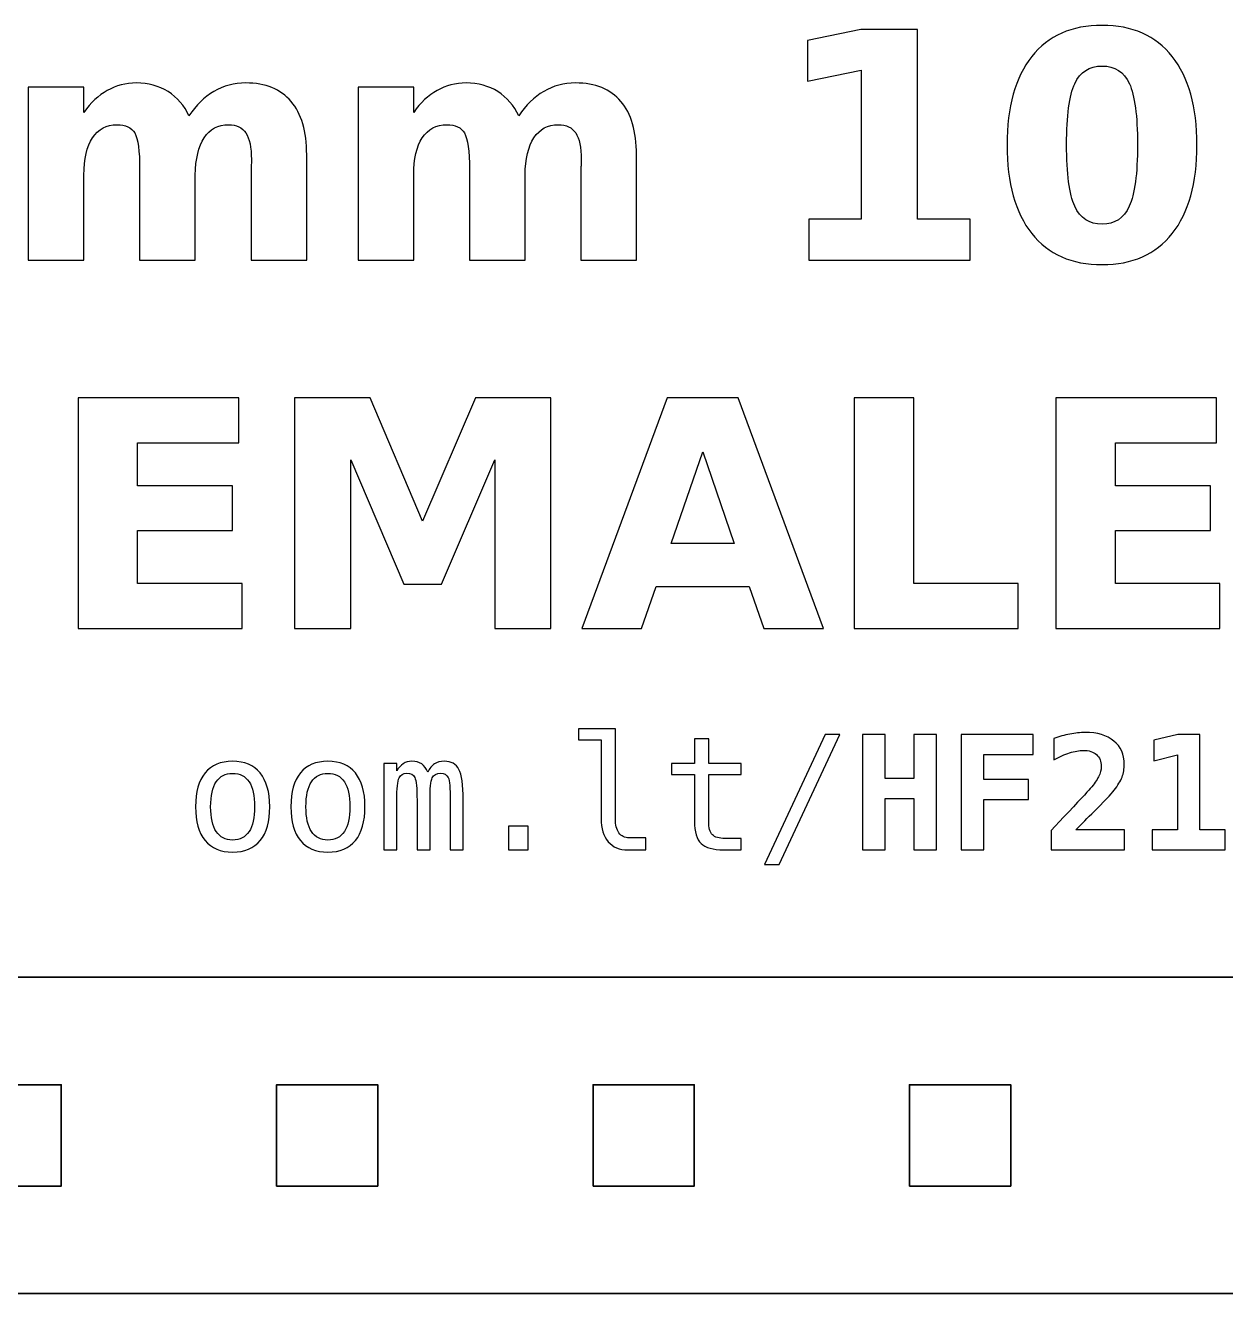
# Model space of a CAD drawing. Header units: centimetres. Extents: x -11.74 to -9.24, y -14.95 to -14.15.
# Drawn here: x -10.991 to -10.232, y -14.95 to -14.148 of the extents above; entities that cross this region are included whole.
import ezdxf

# ---------------------------------------------------------------- set-up
doc = ezdxf.new("R2010")
doc.units = ezdxf.units.CM
doc.header["$MEASUREMENT"] = 0
doc.layers.add('Layer 1', color=7, linetype='Continuous')

msp = doc.modelspace()

# ---------------------------------------------------------------- linework, layer by layer
at = {"layer": 'Layer 1', "color": 7, "lineweight": 35}
for points in [[(-11.032, -14.88197), (-10.968, -14.88197), (-10.968, -14.81797), (-11.032, -14.81797), (-11.032, -14.88197)], [(-10.832, -14.88197), (-10.768, -14.88197), (-10.768, -14.81797), (-10.832, -14.81797), (-10.832, -14.88197)], [(-10.632, -14.88197), (-10.568, -14.88197), (-10.568, -14.81797), (-10.632, -14.81797), (-10.632, -14.88197)], [(-10.432, -14.88197), (-10.368, -14.88197), (-10.368, -14.81797), (-10.432, -14.81797), (-10.432, -14.88197)]]:
    msp.add_lwpolyline(points, close=True, dxfattribs=at)
at = {"layer": 'Layer 1', "color": 250}
for points, knots in [([(-10.49564, -14.27071), (-10.49564, -14.27071), (-10.46244, -14.27071), (-10.46244, -14.27071), (-10.46244, -14.27071), (-10.46244, -14.27071), (-10.46244, -14.17648), (-10.46244, -14.17648), (-10.46244, -14.17648), (-10.46244, -14.17648), (-10.4965, -14.18351), (-10.4965, -14.18351), (-10.4965, -14.18351), (-10.4965, -14.18351), (-10.4965, -14.15791), (-10.4965, -14.15791), (-10.4965, -14.15791), (-10.4965, -14.15791), (-10.46264, -14.15088), (-10.46264, -14.15088), (-10.46264, -14.15088), (-10.46264, -14.15088), (-10.4269, -14.15088), (-10.4269, -14.15088), (-10.4269, -14.15088), (-10.4269, -14.15088), (-10.4269, -14.27071), (-10.4269, -14.27071), (-10.4269, -14.27071), (-10.4269, -14.27071), (-10.3937, -14.27071), (-10.3937, -14.27071), (-10.3937, -14.27071), (-10.3937, -14.27071), (-10.3937, -14.29668), (-10.3937, -14.29668), (-10.3937, -14.29668), (-10.3937, -14.29668), (-10.49564, -14.29668), (-10.49564, -14.29668), (-10.49564, -14.29668), (-10.49564, -14.29668), (-10.49564, -14.27071), (-10.49564, -14.27071)], [0, 0, 0, 0, 0.090909, 0.090909, 0.090909, 0.090909, 0.181818, 0.181818, 0.181818, 0.181818, 0.272727, 0.272727, 0.272727, 0.272727, 0.363636, 0.363636, 0.363636, 0.363636, 0.454545, 0.454545, 0.454545, 0.454545, 0.545455, 0.545455, 0.545455, 0.545455, 0.636364, 0.636364, 0.636364, 0.636364, 0.727273, 0.727273, 0.727273, 0.727273, 0.818182, 0.818182, 0.818182, 0.818182, 0.909091, 0.909091, 0.909091, 0.909091, 1, 1, 1, 1]), ([(-10.2503, -14.22391), (-10.2503, -14.24808), (-10.2555, -14.26671), (-10.26593, -14.27985), (-10.26593, -14.27985), (-10.27633, -14.29295), (-10.29113, -14.29951), (-10.31027, -14.29951), (-10.31027, -14.29951), (-10.32947, -14.29951), (-10.3443, -14.29295), (-10.3547, -14.27985), (-10.3547, -14.27985), (-10.36513, -14.26671), (-10.37033, -14.24808), (-10.37033, -14.22391), (-10.37033, -14.22391), (-10.37033, -14.19971), (-10.36513, -14.18105), (-10.3547, -14.16791), (-10.3547, -14.16791), (-10.3443, -14.15481), (-10.32947, -14.14825), (-10.31027, -14.14825), (-10.31027, -14.14825), (-10.29113, -14.14825), (-10.27633, -14.15481), (-10.26593, -14.16791), (-10.26593, -14.16791), (-10.2555, -14.18105), (-10.2503, -14.19971), (-10.2503, -14.22391)], [0, 0, 0, 0, 0.125, 0.125, 0.125, 0.125, 0.25, 0.25, 0.25, 0.25, 0.375, 0.375, 0.375, 0.375, 0.5, 0.5, 0.5, 0.5, 0.625, 0.625, 0.625, 0.625, 0.75, 0.75, 0.75, 0.75, 0.875, 0.875, 0.875, 0.875, 1, 1, 1, 1]), ([(-10.2879, -14.22365), (-10.2879, -14.20541), (-10.2896, -14.19258), (-10.29303, -14.18511), (-10.29303, -14.18511), (-10.29643, -14.17768), (-10.3022, -14.17395), (-10.31027, -14.17395), (-10.31027, -14.17395), (-10.31833, -14.17395), (-10.3241, -14.17768), (-10.32757, -14.18511), (-10.32757, -14.18511), (-10.331, -14.19258), (-10.33273, -14.20541), (-10.33273, -14.22365), (-10.33273, -14.22365), (-10.33273, -14.24205), (-10.331, -14.25505), (-10.32757, -14.26258), (-10.32757, -14.26258), (-10.3241, -14.27015), (-10.31833, -14.27391), (-10.31027, -14.27391), (-10.31027, -14.27391), (-10.30227, -14.27391), (-10.29653, -14.27015), (-10.29307, -14.26258), (-10.29307, -14.26258), (-10.28963, -14.25505), (-10.2879, -14.24205), (-10.2879, -14.22365)], [0, 0, 0, 0, 0.125, 0.125, 0.125, 0.125, 0.25, 0.25, 0.25, 0.25, 0.375, 0.375, 0.375, 0.375, 0.5, 0.5, 0.5, 0.5, 0.625, 0.625, 0.625, 0.625, 0.75, 0.75, 0.75, 0.75, 0.875, 0.875, 0.875, 0.875, 1, 1, 1, 1]), ([(-10.88733, -14.20548), (-10.8829, -14.19871), (-10.87767, -14.19355), (-10.87157, -14.19001), (-10.87157, -14.19001), (-10.86547, -14.18645), (-10.8588, -14.18468), (-10.8515, -14.18468), (-10.8515, -14.18468), (-10.83893, -14.18468), (-10.82937, -14.18855), (-10.8228, -14.19631), (-10.8228, -14.19631), (-10.81623, -14.20405), (-10.81293, -14.21531), (-10.81293, -14.23008), (-10.81293, -14.23008), (-10.81293, -14.23008), (-10.81293, -14.29668), (-10.81293, -14.29668), (-10.81293, -14.29668), (-10.81293, -14.29668), (-10.8481, -14.29668), (-10.8481, -14.29668), (-10.8481, -14.29668), (-10.8481, -14.29668), (-10.8481, -14.23965), (-10.8481, -14.23965), (-10.8481, -14.23965), (-10.84803, -14.23881), (-10.848, -14.23795), (-10.84797, -14.23701), (-10.84797, -14.23701), (-10.84793, -14.23611), (-10.8479, -14.23481), (-10.8479, -14.23311), (-10.8479, -14.23311), (-10.8479, -14.22538), (-10.84903, -14.21975), (-10.85133, -14.21628), (-10.85133, -14.21628), (-10.8536, -14.21278), (-10.85727, -14.21105), (-10.86233, -14.21105), (-10.86233, -14.21105), (-10.869, -14.21105), (-10.8741, -14.21378), (-10.87773, -14.21925), (-10.87773, -14.21925), (-10.88133, -14.22471), (-10.8832, -14.23261), (-10.88333, -14.24298), (-10.88333, -14.24298), (-10.88333, -14.24298), (-10.88333, -14.29668), (-10.88333, -14.29668), (-10.88333, -14.29668), (-10.88333, -14.29668), (-10.9185, -14.29668), (-10.9185, -14.29668), (-10.9185, -14.29668), (-10.9185, -14.29668), (-10.9185, -14.23965), (-10.9185, -14.23965), (-10.9185, -14.23965), (-10.9185, -14.22755), (-10.91953, -14.21975), (-10.92163, -14.21628), (-10.92163, -14.21628), (-10.9237, -14.21278), (-10.9274, -14.21105), (-10.93273, -14.21105), (-10.93273, -14.21105), (-10.93947, -14.21105), (-10.94463, -14.21381), (-10.94827, -14.21931), (-10.94827, -14.21931), (-10.9519, -14.22481), (-10.95373, -14.23265), (-10.95373, -14.24288), (-10.95373, -14.24288), (-10.95373, -14.24288), (-10.95373, -14.29668), (-10.95373, -14.29668), (-10.95373, -14.29668), (-10.95373, -14.29668), (-10.9889, -14.29668), (-10.9889, -14.29668), (-10.9889, -14.29668), (-10.9889, -14.29668), (-10.9889, -14.18731), (-10.9889, -14.18731), (-10.9889, -14.18731), (-10.9889, -14.18731), (-10.95373, -14.18731), (-10.95373, -14.18731), (-10.95373, -14.18731), (-10.95373, -14.18731), (-10.95373, -14.20335), (-10.95373, -14.20335), (-10.95373, -14.20335), (-10.94943, -14.19715), (-10.9445, -14.19251), (-10.93893, -14.18938), (-10.93893, -14.18938), (-10.93337, -14.18625), (-10.92723, -14.18468), (-10.92053, -14.18468), (-10.92053, -14.18468), (-10.913, -14.18468), (-10.9063, -14.18651), (-10.90053, -14.19015), (-10.90053, -14.19015), (-10.89473, -14.19381), (-10.89033, -14.19891), (-10.88733, -14.20548)], [0, 0, 0, 0, 0.034483, 0.034483, 0.034483, 0.034483, 0.068966, 0.068966, 0.068966, 0.068966, 0.103448, 0.103448, 0.103448, 0.103448, 0.137931, 0.137931, 0.137931, 0.137931, 0.172414, 0.172414, 0.172414, 0.172414, 0.206897, 0.206897, 0.206897, 0.206897, 0.241379, 0.241379, 0.241379, 0.241379, 0.275862, 0.275862, 0.275862, 0.275862, 0.310345, 0.310345, 0.310345, 0.310345, 0.344828, 0.344828, 0.344828, 0.344828, 0.37931, 0.37931, 0.37931, 0.37931, 0.413793, 0.413793, 0.413793, 0.413793, 0.448276, 0.448276, 0.448276, 0.448276, 0.482759, 0.482759, 0.482759, 0.482759, 0.517241, 0.517241, 0.517241, 0.517241, 0.551724, 0.551724, 0.551724, 0.551724, 0.586207, 0.586207, 0.586207, 0.586207, 0.62069, 0.62069, 0.62069, 0.62069, 0.655172, 0.655172, 0.655172, 0.655172, 0.689655, 0.689655, 0.689655, 0.689655, 0.724138, 0.724138, 0.724138, 0.724138, 0.758621, 0.758621, 0.758621, 0.758621, 0.793103, 0.793103, 0.793103, 0.793103, 0.827586, 0.827586, 0.827586, 0.827586, 0.862069, 0.862069, 0.862069, 0.862069, 0.896552, 0.896552, 0.896552, 0.896552, 0.931034, 0.931034, 0.931034, 0.931034, 0.965517, 0.965517, 0.965517, 0.965517, 1, 1, 1, 1]), ([(-10.67893, -14.20548), (-10.6745, -14.19871), (-10.66927, -14.19355), (-10.66317, -14.19001), (-10.66317, -14.19001), (-10.65707, -14.18645), (-10.6504, -14.18468), (-10.6431, -14.18468), (-10.6431, -14.18468), (-10.63053, -14.18468), (-10.62097, -14.18855), (-10.6144, -14.19631), (-10.6144, -14.19631), (-10.60783, -14.20405), (-10.60453, -14.21531), (-10.60453, -14.23008), (-10.60453, -14.23008), (-10.60453, -14.23008), (-10.60453, -14.29668), (-10.60453, -14.29668), (-10.60453, -14.29668), (-10.60453, -14.29668), (-10.6397, -14.29668), (-10.6397, -14.29668), (-10.6397, -14.29668), (-10.6397, -14.29668), (-10.6397, -14.23965), (-10.6397, -14.23965), (-10.6397, -14.23965), (-10.63963, -14.23881), (-10.6396, -14.23795), (-10.63957, -14.23701), (-10.63957, -14.23701), (-10.63953, -14.23611), (-10.6395, -14.23481), (-10.6395, -14.23311), (-10.6395, -14.23311), (-10.6395, -14.22538), (-10.64063, -14.21975), (-10.64293, -14.21628), (-10.64293, -14.21628), (-10.6452, -14.21278), (-10.64887, -14.21105), (-10.65393, -14.21105), (-10.65393, -14.21105), (-10.6606, -14.21105), (-10.6657, -14.21378), (-10.66933, -14.21925), (-10.66933, -14.21925), (-10.67293, -14.22471), (-10.6748, -14.23261), (-10.67493, -14.24298), (-10.67493, -14.24298), (-10.67493, -14.24298), (-10.67493, -14.29668), (-10.67493, -14.29668), (-10.67493, -14.29668), (-10.67493, -14.29668), (-10.7101, -14.29668), (-10.7101, -14.29668), (-10.7101, -14.29668), (-10.7101, -14.29668), (-10.7101, -14.23965), (-10.7101, -14.23965), (-10.7101, -14.23965), (-10.7101, -14.22755), (-10.71113, -14.21975), (-10.71323, -14.21628), (-10.71323, -14.21628), (-10.7153, -14.21278), (-10.719, -14.21105), (-10.72433, -14.21105), (-10.72433, -14.21105), (-10.73107, -14.21105), (-10.73623, -14.21381), (-10.73987, -14.21931), (-10.73987, -14.21931), (-10.7435, -14.22481), (-10.74533, -14.23265), (-10.74533, -14.24288), (-10.74533, -14.24288), (-10.74533, -14.24288), (-10.74533, -14.29668), (-10.74533, -14.29668), (-10.74533, -14.29668), (-10.74533, -14.29668), (-10.7805, -14.29668), (-10.7805, -14.29668), (-10.7805, -14.29668), (-10.7805, -14.29668), (-10.7805, -14.18731), (-10.7805, -14.18731), (-10.7805, -14.18731), (-10.7805, -14.18731), (-10.74533, -14.18731), (-10.74533, -14.18731), (-10.74533, -14.18731), (-10.74533, -14.18731), (-10.74533, -14.20335), (-10.74533, -14.20335), (-10.74533, -14.20335), (-10.74103, -14.19715), (-10.7361, -14.19251), (-10.73053, -14.18938), (-10.73053, -14.18938), (-10.72497, -14.18625), (-10.71883, -14.18468), (-10.71213, -14.18468), (-10.71213, -14.18468), (-10.7046, -14.18468), (-10.6979, -14.18651), (-10.69213, -14.19015), (-10.69213, -14.19015), (-10.68633, -14.19381), (-10.68193, -14.19891), (-10.67893, -14.20548)], [0, 0, 0, 0, 0.034483, 0.034483, 0.034483, 0.034483, 0.068966, 0.068966, 0.068966, 0.068966, 0.103448, 0.103448, 0.103448, 0.103448, 0.137931, 0.137931, 0.137931, 0.137931, 0.172414, 0.172414, 0.172414, 0.172414, 0.206897, 0.206897, 0.206897, 0.206897, 0.241379, 0.241379, 0.241379, 0.241379, 0.275862, 0.275862, 0.275862, 0.275862, 0.310345, 0.310345, 0.310345, 0.310345, 0.344828, 0.344828, 0.344828, 0.344828, 0.37931, 0.37931, 0.37931, 0.37931, 0.413793, 0.413793, 0.413793, 0.413793, 0.448276, 0.448276, 0.448276, 0.448276, 0.482759, 0.482759, 0.482759, 0.482759, 0.517241, 0.517241, 0.517241, 0.517241, 0.551724, 0.551724, 0.551724, 0.551724, 0.586207, 0.586207, 0.586207, 0.586207, 0.62069, 0.62069, 0.62069, 0.62069, 0.655172, 0.655172, 0.655172, 0.655172, 0.689655, 0.689655, 0.689655, 0.689655, 0.724138, 0.724138, 0.724138, 0.724138, 0.758621, 0.758621, 0.758621, 0.758621, 0.793103, 0.793103, 0.793103, 0.793103, 0.827586, 0.827586, 0.827586, 0.827586, 0.862069, 0.862069, 0.862069, 0.862069, 0.896552, 0.896552, 0.896552, 0.896552, 0.931034, 0.931034, 0.931034, 0.931034, 0.965517, 0.965517, 0.965517, 0.965517, 1, 1, 1, 1]), ([(-10.95738, -14.38368), (-10.95738, -14.38368), (-10.85592, -14.38368), (-10.85592, -14.38368), (-10.85592, -14.38368), (-10.85592, -14.38368), (-10.85592, -14.41211), (-10.85592, -14.41211), (-10.85592, -14.41211), (-10.85592, -14.41211), (-10.91978, -14.41211), (-10.91978, -14.41211), (-10.91978, -14.41211), (-10.91978, -14.41211), (-10.91978, -14.43925), (-10.91978, -14.43925), (-10.91978, -14.43925), (-10.91978, -14.43925), (-10.85975, -14.43925), (-10.85975, -14.43925), (-10.85975, -14.43925), (-10.85975, -14.43925), (-10.85975, -14.46768), (-10.85975, -14.46768), (-10.85975, -14.46768), (-10.85975, -14.46768), (-10.91978, -14.46768), (-10.91978, -14.46768), (-10.91978, -14.46768), (-10.91978, -14.46768), (-10.91978, -14.50105), (-10.91978, -14.50105), (-10.91978, -14.50105), (-10.91978, -14.50105), (-10.85378, -14.50105), (-10.85378, -14.50105), (-10.85378, -14.50105), (-10.85378, -14.50105), (-10.85378, -14.52948), (-10.85378, -14.52948), (-10.85378, -14.52948), (-10.85378, -14.52948), (-10.95738, -14.52948), (-10.95738, -14.52948), (-10.95738, -14.52948), (-10.95738, -14.52948), (-10.95738, -14.38368), (-10.95738, -14.38368)], [0, 0, 0, 0, 0.083333, 0.083333, 0.083333, 0.083333, 0.166667, 0.166667, 0.166667, 0.166667, 0.25, 0.25, 0.25, 0.25, 0.333333, 0.333333, 0.333333, 0.333333, 0.416667, 0.416667, 0.416667, 0.416667, 0.5, 0.5, 0.5, 0.5, 0.583333, 0.583333, 0.583333, 0.583333, 0.666667, 0.666667, 0.666667, 0.666667, 0.75, 0.75, 0.75, 0.75, 0.833333, 0.833333, 0.833333, 0.833333, 0.916667, 0.916667, 0.916667, 0.916667, 1, 1, 1, 1]), ([(-10.82075, -14.38368), (-10.82075, -14.38368), (-10.77292, -14.38368), (-10.77292, -14.38368), (-10.77292, -14.38368), (-10.77292, -14.38368), (-10.73969, -14.46171), (-10.73969, -14.46171), (-10.73969, -14.46171), (-10.73969, -14.46171), (-10.70629, -14.38368), (-10.70629, -14.38368), (-10.70629, -14.38368), (-10.70629, -14.38368), (-10.65855, -14.38368), (-10.65855, -14.38368), (-10.65855, -14.38368), (-10.65855, -14.38368), (-10.65855, -14.52948), (-10.65855, -14.52948), (-10.65855, -14.52948), (-10.65855, -14.52948), (-10.69409, -14.52948), (-10.69409, -14.52948), (-10.69409, -14.52948), (-10.69409, -14.52948), (-10.69409, -14.42285), (-10.69409, -14.42285), (-10.69409, -14.42285), (-10.69409, -14.42285), (-10.72769, -14.50145), (-10.72769, -14.50145), (-10.72769, -14.50145), (-10.72769, -14.50145), (-10.75152, -14.50145), (-10.75152, -14.50145), (-10.75152, -14.50145), (-10.75152, -14.50145), (-10.78512, -14.42285), (-10.78512, -14.42285), (-10.78512, -14.42285), (-10.78512, -14.42285), (-10.78512, -14.52948), (-10.78512, -14.52948), (-10.78512, -14.52948), (-10.78512, -14.52948), (-10.82075, -14.52948), (-10.82075, -14.52948), (-10.82075, -14.52948), (-10.82075, -14.52948), (-10.82075, -14.38368), (-10.82075, -14.38368)], [0, 0, 0, 0, 0.076923, 0.076923, 0.076923, 0.076923, 0.153846, 0.153846, 0.153846, 0.153846, 0.230769, 0.230769, 0.230769, 0.230769, 0.307692, 0.307692, 0.307692, 0.307692, 0.384615, 0.384615, 0.384615, 0.384615, 0.461538, 0.461538, 0.461538, 0.461538, 0.538462, 0.538462, 0.538462, 0.538462, 0.615385, 0.615385, 0.615385, 0.615385, 0.692308, 0.692308, 0.692308, 0.692308, 0.769231, 0.769231, 0.769231, 0.769231, 0.846154, 0.846154, 0.846154, 0.846154, 0.923077, 0.923077, 0.923077, 0.923077, 1, 1, 1, 1]), ([(-10.53326, -14.50295), (-10.53326, -14.50295), (-10.59206, -14.50295), (-10.59206, -14.50295), (-10.59206, -14.50295), (-10.59206, -14.50295), (-10.60132, -14.52948), (-10.60132, -14.52948), (-10.60132, -14.52948), (-10.60132, -14.52948), (-10.63912, -14.52948), (-10.63912, -14.52948), (-10.63912, -14.52948), (-10.63912, -14.52948), (-10.58512, -14.38368), (-10.58512, -14.38368), (-10.58512, -14.38368), (-10.58512, -14.38368), (-10.54029, -14.38368), (-10.54029, -14.38368), (-10.54029, -14.38368), (-10.54029, -14.38368), (-10.48629, -14.52948), (-10.48629, -14.52948), (-10.48629, -14.52948), (-10.48629, -14.52948), (-10.52409, -14.52948), (-10.52409, -14.52948), (-10.52409, -14.52948), (-10.52409, -14.52948), (-10.53326, -14.50295), (-10.53326, -14.50295)], [0, 0, 0, 0, 0.125, 0.125, 0.125, 0.125, 0.25, 0.25, 0.25, 0.25, 0.375, 0.375, 0.375, 0.375, 0.5, 0.5, 0.5, 0.5, 0.625, 0.625, 0.625, 0.625, 0.75, 0.75, 0.75, 0.75, 0.875, 0.875, 0.875, 0.875, 1, 1, 1, 1]), ([(-10.46692, -14.38368), (-10.46692, -14.38368), (-10.42932, -14.38368), (-10.42932, -14.38368), (-10.42932, -14.38368), (-10.42932, -14.38368), (-10.42932, -14.50105), (-10.42932, -14.50105), (-10.42932, -14.50105), (-10.42932, -14.50105), (-10.36332, -14.50105), (-10.36332, -14.50105), (-10.36332, -14.50105), (-10.36332, -14.50105), (-10.36332, -14.52948), (-10.36332, -14.52948), (-10.36332, -14.52948), (-10.36332, -14.52948), (-10.46692, -14.52948), (-10.46692, -14.52948), (-10.46692, -14.52948), (-10.46692, -14.52948), (-10.46692, -14.38368), (-10.46692, -14.38368)], [0, 0, 0, 0, 0.166667, 0.166667, 0.166667, 0.166667, 0.333333, 0.333333, 0.333333, 0.333333, 0.5, 0.5, 0.5, 0.5, 0.666667, 0.666667, 0.666667, 0.666667, 0.833333, 0.833333, 0.833333, 0.833333, 1, 1, 1, 1]), ([(-10.33949, -14.38368), (-10.33949, -14.38368), (-10.23803, -14.38368), (-10.23803, -14.38368), (-10.23803, -14.38368), (-10.23803, -14.38368), (-10.23803, -14.41211), (-10.23803, -14.41211), (-10.23803, -14.41211), (-10.23803, -14.41211), (-10.30189, -14.41211), (-10.30189, -14.41211), (-10.30189, -14.41211), (-10.30189, -14.41211), (-10.30189, -14.43925), (-10.30189, -14.43925), (-10.30189, -14.43925), (-10.30189, -14.43925), (-10.24186, -14.43925), (-10.24186, -14.43925), (-10.24186, -14.43925), (-10.24186, -14.43925), (-10.24186, -14.46768), (-10.24186, -14.46768), (-10.24186, -14.46768), (-10.24186, -14.46768), (-10.30189, -14.46768), (-10.30189, -14.46768), (-10.30189, -14.46768), (-10.30189, -14.46768), (-10.30189, -14.50105), (-10.30189, -14.50105), (-10.30189, -14.50105), (-10.30189, -14.50105), (-10.23589, -14.50105), (-10.23589, -14.50105), (-10.23589, -14.50105), (-10.23589, -14.50105), (-10.23589, -14.52948), (-10.23589, -14.52948), (-10.23589, -14.52948), (-10.23589, -14.52948), (-10.33949, -14.52948), (-10.33949, -14.52948), (-10.33949, -14.52948), (-10.33949, -14.52948), (-10.33949, -14.38368), (-10.33949, -14.38368)], [0, 0, 0, 0, 0.083333, 0.083333, 0.083333, 0.083333, 0.166667, 0.166667, 0.166667, 0.166667, 0.25, 0.25, 0.25, 0.25, 0.333333, 0.333333, 0.333333, 0.333333, 0.416667, 0.416667, 0.416667, 0.416667, 0.5, 0.5, 0.5, 0.5, 0.583333, 0.583333, 0.583333, 0.583333, 0.666667, 0.666667, 0.666667, 0.666667, 0.75, 0.75, 0.75, 0.75, 0.833333, 0.833333, 0.833333, 0.833333, 0.916667, 0.916667, 0.916667, 0.916667, 1, 1, 1, 1]), ([(-10.58269, -14.47588), (-10.58269, -14.47588), (-10.54272, -14.47588), (-10.54272, -14.47588), (-10.54272, -14.47588), (-10.54272, -14.47588), (-10.56266, -14.41788), (-10.56266, -14.41788), (-10.56266, -14.41788), (-10.56266, -14.41788), (-10.58269, -14.47588), (-10.58269, -14.47588)], [0, 0, 0, 0, 0.333333, 0.333333, 0.333333, 0.333333, 0.666667, 0.666667, 0.666667, 0.666667, 1, 1, 1, 1]), ([(-10.61783, -14.64965), (-10.61783, -14.65369), (-10.6171, -14.65672), (-10.61561, -14.65877), (-10.61561, -14.65877), (-10.61413, -14.66082), (-10.61195, -14.66185), (-10.60905, -14.66185), (-10.60905, -14.66185), (-10.60905, -14.66185), (-10.59855, -14.66185), (-10.59855, -14.66185), (-10.59855, -14.66185), (-10.59855, -14.66185), (-10.59855, -14.66947), (-10.59855, -14.66947), (-10.59855, -14.66947), (-10.59855, -14.66947), (-10.60991, -14.66947), (-10.60991, -14.66947), (-10.60991, -14.66947), (-10.6153, -14.66947), (-10.61945, -14.66774), (-10.6224, -14.66429), (-10.6224, -14.66429), (-10.62535, -14.66084), (-10.62681, -14.65595), (-10.62681, -14.64965), (-10.62681, -14.64965), (-10.62681, -14.64965), (-10.62681, -14.59999), (-10.62681, -14.59999), (-10.62681, -14.59999), (-10.62681, -14.59999), (-10.64121, -14.59999), (-10.64121, -14.59999), (-10.64121, -14.59999), (-10.64121, -14.59999), (-10.64121, -14.59295), (-10.64121, -14.59295), (-10.64121, -14.59295), (-10.64121, -14.59295), (-10.61783, -14.59295), (-10.61783, -14.59295), (-10.61783, -14.59295), (-10.61783, -14.59295), (-10.61783, -14.64965), (-10.61783, -14.64965)], [0, 0, 0, 0, 0.083333, 0.083333, 0.083333, 0.083333, 0.166667, 0.166667, 0.166667, 0.166667, 0.25, 0.25, 0.25, 0.25, 0.333333, 0.333333, 0.333333, 0.333333, 0.416667, 0.416667, 0.416667, 0.416667, 0.5, 0.5, 0.5, 0.5, 0.583333, 0.583333, 0.583333, 0.583333, 0.666667, 0.666667, 0.666667, 0.666667, 0.75, 0.75, 0.75, 0.75, 0.833333, 0.833333, 0.833333, 0.833333, 0.916667, 0.916667, 0.916667, 0.916667, 1, 1, 1, 1]), ([(-10.55885, -14.59925), (-10.55885, -14.59925), (-10.55885, -14.61479), (-10.55885, -14.61479), (-10.55885, -14.61479), (-10.55885, -14.61479), (-10.53843, -14.61479), (-10.53843, -14.61479), (-10.53843, -14.61479), (-10.53843, -14.61479), (-10.53843, -14.62177), (-10.53843, -14.62177), (-10.53843, -14.62177), (-10.53843, -14.62177), (-10.55885, -14.62177), (-10.55885, -14.62177), (-10.55885, -14.62177), (-10.55885, -14.62177), (-10.55885, -14.65145), (-10.55885, -14.65145), (-10.55885, -14.65145), (-10.55885, -14.65549), (-10.55808, -14.6583), (-10.55655, -14.65989), (-10.55655, -14.65989), (-10.55501, -14.66149), (-10.55235, -14.66229), (-10.54855, -14.66229), (-10.54855, -14.66229), (-10.54855, -14.66229), (-10.53843, -14.66229), (-10.53843, -14.66229), (-10.53843, -14.66229), (-10.53843, -14.66229), (-10.53843, -14.66947), (-10.53843, -14.66947), (-10.53843, -14.66947), (-10.53843, -14.66947), (-10.54941, -14.66947), (-10.54941, -14.66947), (-10.54941, -14.66947), (-10.55616, -14.66947), (-10.56091, -14.66812), (-10.56368, -14.66542), (-10.56368, -14.66542), (-10.56645, -14.66272), (-10.56783, -14.65805), (-10.56783, -14.65145), (-10.56783, -14.65145), (-10.56783, -14.65145), (-10.56783, -14.62177), (-10.56783, -14.62177), (-10.56783, -14.62177), (-10.56783, -14.62177), (-10.58243, -14.62177), (-10.58243, -14.62177), (-10.58243, -14.62177), (-10.58243, -14.62177), (-10.58243, -14.61479), (-10.58243, -14.61479), (-10.58243, -14.61479), (-10.58243, -14.61479), (-10.56783, -14.61479), (-10.56783, -14.61479), (-10.56783, -14.61479), (-10.56783, -14.61479), (-10.56783, -14.59925), (-10.56783, -14.59925), (-10.56783, -14.59925), (-10.56783, -14.59925), (-10.55885, -14.59925), (-10.55885, -14.59925)], [0, 0, 0, 0, 0.055556, 0.055556, 0.055556, 0.055556, 0.111111, 0.111111, 0.111111, 0.111111, 0.166667, 0.166667, 0.166667, 0.166667, 0.222222, 0.222222, 0.222222, 0.222222, 0.277778, 0.277778, 0.277778, 0.277778, 0.333333, 0.333333, 0.333333, 0.333333, 0.388889, 0.388889, 0.388889, 0.388889, 0.444444, 0.444444, 0.444444, 0.444444, 0.5, 0.5, 0.5, 0.5, 0.555556, 0.555556, 0.555556, 0.555556, 0.611111, 0.611111, 0.611111, 0.611111, 0.666667, 0.666667, 0.666667, 0.666667, 0.722222, 0.722222, 0.722222, 0.722222, 0.777778, 0.777778, 0.777778, 0.777778, 0.833333, 0.833333, 0.833333, 0.833333, 0.888889, 0.888889, 0.888889, 0.888889, 0.944444, 0.944444, 0.944444, 0.944444, 1, 1, 1, 1]), ([(-10.48521, -14.59657), (-10.48521, -14.59657), (-10.47593, -14.59657), (-10.47593, -14.59657), (-10.47593, -14.59657), (-10.47593, -14.59657), (-10.51431, -14.67875), (-10.51431, -14.67875), (-10.51431, -14.67875), (-10.51431, -14.67875), (-10.52365, -14.67875), (-10.52365, -14.67875), (-10.52365, -14.67875), (-10.52365, -14.67875), (-10.48521, -14.59657), (-10.48521, -14.59657)], [0, 0, 0, 0, 0.25, 0.25, 0.25, 0.25, 0.5, 0.5, 0.5, 0.5, 0.75, 0.75, 0.75, 0.75, 1, 1, 1, 1]), ([(-10.46175, -14.59657), (-10.46175, -14.59657), (-10.44735, -14.59657), (-10.44735, -14.59657), (-10.44735, -14.59657), (-10.44735, -14.59657), (-10.44735, -14.62435), (-10.44735, -14.62435), (-10.44735, -14.62435), (-10.44735, -14.62435), (-10.42931, -14.62435), (-10.42931, -14.62435), (-10.42931, -14.62435), (-10.42931, -14.62435), (-10.42931, -14.59657), (-10.42931, -14.59657), (-10.42931, -14.59657), (-10.42931, -14.59657), (-10.41491, -14.59657), (-10.41491, -14.59657), (-10.41491, -14.59657), (-10.41491, -14.59657), (-10.41491, -14.66947), (-10.41491, -14.66947), (-10.41491, -14.66947), (-10.41491, -14.66947), (-10.42931, -14.66947), (-10.42931, -14.66947), (-10.42931, -14.66947), (-10.42931, -14.66947), (-10.42931, -14.63705), (-10.42931, -14.63705), (-10.42931, -14.63705), (-10.42931, -14.63705), (-10.44735, -14.63705), (-10.44735, -14.63705), (-10.44735, -14.63705), (-10.44735, -14.63705), (-10.44735, -14.66947), (-10.44735, -14.66947), (-10.44735, -14.66947), (-10.44735, -14.66947), (-10.46175, -14.66947), (-10.46175, -14.66947), (-10.46175, -14.66947), (-10.46175, -14.66947), (-10.46175, -14.59657), (-10.46175, -14.59657)], [0, 0, 0, 0, 0.083333, 0.083333, 0.083333, 0.083333, 0.166667, 0.166667, 0.166667, 0.166667, 0.25, 0.25, 0.25, 0.25, 0.333333, 0.333333, 0.333333, 0.333333, 0.416667, 0.416667, 0.416667, 0.416667, 0.5, 0.5, 0.5, 0.5, 0.583333, 0.583333, 0.583333, 0.583333, 0.666667, 0.666667, 0.666667, 0.666667, 0.75, 0.75, 0.75, 0.75, 0.833333, 0.833333, 0.833333, 0.833333, 0.916667, 0.916667, 0.916667, 0.916667, 1, 1, 1, 1]), ([(-10.35393, -14.60927), (-10.35393, -14.60927), (-10.38495, -14.60927), (-10.38495, -14.60927), (-10.38495, -14.60927), (-10.38495, -14.60927), (-10.38495, -14.62499), (-10.38495, -14.62499), (-10.38495, -14.62499), (-10.38495, -14.62499), (-10.35671, -14.62499), (-10.35671, -14.62499), (-10.35671, -14.62499), (-10.35671, -14.62499), (-10.35671, -14.63769), (-10.35671, -14.63769), (-10.35671, -14.63769), (-10.35671, -14.63769), (-10.38495, -14.63769), (-10.38495, -14.63769), (-10.38495, -14.63769), (-10.38495, -14.63769), (-10.38495, -14.66947), (-10.38495, -14.66947), (-10.38495, -14.66947), (-10.38495, -14.66947), (-10.39935, -14.66947), (-10.39935, -14.66947), (-10.39935, -14.66947), (-10.39935, -14.66947), (-10.39935, -14.59657), (-10.39935, -14.59657), (-10.39935, -14.59657), (-10.39935, -14.59657), (-10.35393, -14.59657), (-10.35393, -14.59657), (-10.35393, -14.59657), (-10.35393, -14.59657), (-10.35393, -14.60927), (-10.35393, -14.60927)], [0, 0, 0, 0, 0.1, 0.1, 0.1, 0.1, 0.2, 0.2, 0.2, 0.2, 0.3, 0.3, 0.3, 0.3, 0.4, 0.4, 0.4, 0.4, 0.5, 0.5, 0.5, 0.5, 0.6, 0.6, 0.6, 0.6, 0.7, 0.7, 0.7, 0.7, 0.8, 0.8, 0.8, 0.8, 0.9, 0.9, 0.9, 0.9, 1, 1, 1, 1]), ([(-10.32685, -14.65677), (-10.32685, -14.65677), (-10.29613, -14.65677), (-10.29613, -14.65677), (-10.29613, -14.65677), (-10.29613, -14.65677), (-10.29613, -14.66947), (-10.29613, -14.66947), (-10.29613, -14.66947), (-10.29613, -14.66947), (-10.34241, -14.66947), (-10.34241, -14.66947), (-10.34241, -14.66947), (-10.34241, -14.66947), (-10.34241, -14.65715), (-10.34241, -14.65715), (-10.34241, -14.65715), (-10.34241, -14.65715), (-10.3346, -14.64887), (-10.3346, -14.64887), (-10.3346, -14.64887), (-10.32533, -14.639), (-10.3197, -14.63294), (-10.31771, -14.63065), (-10.31771, -14.63065), (-10.31528, -14.62785), (-10.31351, -14.62537), (-10.31245, -14.6232), (-10.31245, -14.6232), (-10.31136, -14.62104), (-10.31083, -14.6189), (-10.31083, -14.61679), (-10.31083, -14.61679), (-10.31083, -14.61354), (-10.31181, -14.61102), (-10.31378, -14.60925), (-10.31378, -14.60925), (-10.31575, -14.60747), (-10.31855, -14.60659), (-10.32215, -14.60659), (-10.32215, -14.60659), (-10.32473, -14.60659), (-10.32761, -14.6071), (-10.33081, -14.60812), (-10.33081, -14.60812), (-10.33403, -14.60915), (-10.33736, -14.61064), (-10.34085, -14.61259), (-10.34085, -14.61259), (-10.34085, -14.61259), (-10.34085, -14.59915), (-10.34085, -14.59915), (-10.34085, -14.59915), (-10.33736, -14.59789), (-10.33396, -14.59692), (-10.33061, -14.59625), (-10.33061, -14.59625), (-10.32728, -14.59559), (-10.32408, -14.59525), (-10.32103, -14.59525), (-10.32103, -14.59525), (-10.31331, -14.59525), (-10.30725, -14.59705), (-10.30285, -14.60065), (-10.30285, -14.60065), (-10.29843, -14.60424), (-10.29623, -14.60915), (-10.29623, -14.61537), (-10.29623, -14.61537), (-10.29623, -14.61824), (-10.29671, -14.62092), (-10.29766, -14.62342), (-10.29766, -14.62342), (-10.29863, -14.62594), (-10.30028, -14.62872), (-10.30263, -14.63177), (-10.30263, -14.63177), (-10.30435, -14.63399), (-10.30908, -14.63897), (-10.31683, -14.64672), (-10.31683, -14.64672), (-10.32103, -14.6509), (-10.32436, -14.65427), (-10.32685, -14.65677)], [0, 0, 0, 0, 0.047619, 0.047619, 0.047619, 0.047619, 0.095238, 0.095238, 0.095238, 0.095238, 0.142857, 0.142857, 0.142857, 0.142857, 0.190476, 0.190476, 0.190476, 0.190476, 0.238095, 0.238095, 0.238095, 0.238095, 0.285714, 0.285714, 0.285714, 0.285714, 0.333333, 0.333333, 0.333333, 0.333333, 0.380952, 0.380952, 0.380952, 0.380952, 0.428571, 0.428571, 0.428571, 0.428571, 0.47619, 0.47619, 0.47619, 0.47619, 0.52381, 0.52381, 0.52381, 0.52381, 0.571429, 0.571429, 0.571429, 0.571429, 0.619048, 0.619048, 0.619048, 0.619048, 0.666667, 0.666667, 0.666667, 0.666667, 0.714286, 0.714286, 0.714286, 0.714286, 0.761905, 0.761905, 0.761905, 0.761905, 0.809524, 0.809524, 0.809524, 0.809524, 0.857143, 0.857143, 0.857143, 0.857143, 0.904762, 0.904762, 0.904762, 0.904762, 0.952381, 0.952381, 0.952381, 0.952381, 1, 1, 1, 1]), ([(-10.27865, -14.65677), (-10.27865, -14.65677), (-10.26253, -14.65677), (-10.26253, -14.65677), (-10.26253, -14.65677), (-10.26253, -14.65677), (-10.26253, -14.60945), (-10.26253, -14.60945), (-10.26253, -14.60945), (-10.26253, -14.60945), (-10.27751, -14.61317), (-10.27751, -14.61317), (-10.27751, -14.61317), (-10.27751, -14.61317), (-10.27751, -14.60019), (-10.27751, -14.60019), (-10.27751, -14.60019), (-10.27751, -14.60019), (-10.26243, -14.59657), (-10.26243, -14.59657), (-10.26243, -14.59657), (-10.26243, -14.59657), (-10.24851, -14.59657), (-10.24851, -14.59657), (-10.24851, -14.59657), (-10.24851, -14.59657), (-10.24851, -14.65677), (-10.24851, -14.65677), (-10.24851, -14.65677), (-10.24851, -14.65677), (-10.2324, -14.65677), (-10.2324, -14.65677), (-10.2324, -14.65677), (-10.2324, -14.65677), (-10.2324, -14.66947), (-10.2324, -14.66947), (-10.2324, -14.66947), (-10.2324, -14.66947), (-10.27865, -14.66947), (-10.27865, -14.66947), (-10.27865, -14.66947), (-10.27865, -14.66947), (-10.27865, -14.65677), (-10.27865, -14.65677)], [0, 0, 0, 0, 0.090909, 0.090909, 0.090909, 0.090909, 0.181818, 0.181818, 0.181818, 0.181818, 0.272727, 0.272727, 0.272727, 0.272727, 0.363636, 0.363636, 0.363636, 0.363636, 0.454545, 0.454545, 0.454545, 0.454545, 0.545455, 0.545455, 0.545455, 0.545455, 0.636364, 0.636364, 0.636364, 0.636364, 0.727273, 0.727273, 0.727273, 0.727273, 0.818182, 0.818182, 0.818182, 0.818182, 0.909091, 0.909091, 0.909091, 0.909091, 1, 1, 1, 1]), ([(-10.85975, -14.61347), (-10.85216, -14.61347), (-10.84636, -14.61592), (-10.84235, -14.62084), (-10.84235, -14.62084), (-10.83833, -14.62575), (-10.83631, -14.63287), (-10.83631, -14.64217), (-10.83631, -14.64217), (-10.83631, -14.65152), (-10.83831, -14.65864), (-10.84231, -14.66354), (-10.84231, -14.66354), (-10.84633, -14.66844), (-10.85213, -14.67089), (-10.85975, -14.67089), (-10.85975, -14.67089), (-10.86735, -14.67089), (-10.87313, -14.66844), (-10.87715, -14.66354), (-10.87715, -14.66354), (-10.88115, -14.65864), (-10.88315, -14.65152), (-10.88315, -14.64217), (-10.88315, -14.64217), (-10.88315, -14.63287), (-10.88115, -14.62575), (-10.87715, -14.62084), (-10.87715, -14.62084), (-10.87313, -14.61592), (-10.86735, -14.61347), (-10.85975, -14.61347)], [0, 0, 0, 0, 0.125, 0.125, 0.125, 0.125, 0.25, 0.25, 0.25, 0.25, 0.375, 0.375, 0.375, 0.375, 0.5, 0.5, 0.5, 0.5, 0.625, 0.625, 0.625, 0.625, 0.75, 0.75, 0.75, 0.75, 0.875, 0.875, 0.875, 0.875, 1, 1, 1, 1]), ([(-10.79955, -14.61347), (-10.79196, -14.61347), (-10.78616, -14.61592), (-10.78215, -14.62084), (-10.78215, -14.62084), (-10.77813, -14.62575), (-10.77611, -14.63287), (-10.77611, -14.64217), (-10.77611, -14.64217), (-10.77611, -14.65152), (-10.77811, -14.65864), (-10.78211, -14.66354), (-10.78211, -14.66354), (-10.78613, -14.66844), (-10.79193, -14.67089), (-10.79955, -14.67089), (-10.79955, -14.67089), (-10.80715, -14.67089), (-10.81293, -14.66844), (-10.81695, -14.66354), (-10.81695, -14.66354), (-10.82095, -14.65864), (-10.82295, -14.65152), (-10.82295, -14.64217), (-10.82295, -14.64217), (-10.82295, -14.63287), (-10.82095, -14.62575), (-10.81695, -14.62084), (-10.81695, -14.62084), (-10.81293, -14.61592), (-10.80715, -14.61347), (-10.79955, -14.61347)], [0, 0, 0, 0, 0.125, 0.125, 0.125, 0.125, 0.25, 0.25, 0.25, 0.25, 0.375, 0.375, 0.375, 0.375, 0.5, 0.5, 0.5, 0.5, 0.625, 0.625, 0.625, 0.625, 0.75, 0.75, 0.75, 0.75, 0.875, 0.875, 0.875, 0.875, 1, 1, 1, 1]), ([(-10.73643, -14.62035), (-10.73533, -14.618), (-10.73391, -14.61627), (-10.7322, -14.61515), (-10.7322, -14.61515), (-10.7305, -14.61404), (-10.72843, -14.61347), (-10.72603, -14.61347), (-10.72603, -14.61347), (-10.72163, -14.61347), (-10.71853, -14.61517), (-10.71673, -14.61857), (-10.71673, -14.61857), (-10.71491, -14.62197), (-10.71401, -14.62837), (-10.71401, -14.63779), (-10.71401, -14.63779), (-10.71401, -14.63779), (-10.71401, -14.66947), (-10.71401, -14.66947), (-10.71401, -14.66947), (-10.71401, -14.66947), (-10.72221, -14.66947), (-10.72221, -14.66947), (-10.72221, -14.66947), (-10.72221, -14.66947), (-10.72221, -14.63817), (-10.72221, -14.63817), (-10.72221, -14.63817), (-10.72221, -14.63045), (-10.72265, -14.62567), (-10.72351, -14.62379), (-10.72351, -14.62379), (-10.72436, -14.62192), (-10.72595, -14.62099), (-10.72823, -14.62099), (-10.72823, -14.62099), (-10.73083, -14.62099), (-10.73261, -14.62199), (-10.73358, -14.62399), (-10.73358, -14.62399), (-10.73453, -14.62599), (-10.73501, -14.63072), (-10.73501, -14.63817), (-10.73501, -14.63817), (-10.73501, -14.63817), (-10.73501, -14.66947), (-10.73501, -14.66947), (-10.73501, -14.66947), (-10.73501, -14.66947), (-10.74321, -14.66947), (-10.74321, -14.66947), (-10.74321, -14.66947), (-10.74321, -14.66947), (-10.74321, -14.63817), (-10.74321, -14.63817), (-10.74321, -14.63817), (-10.74321, -14.63035), (-10.74368, -14.62554), (-10.74461, -14.62372), (-10.74461, -14.62372), (-10.74553, -14.6219), (-10.7472, -14.62099), (-10.74961, -14.62099), (-10.74961, -14.62099), (-10.752, -14.62099), (-10.75365, -14.62199), (-10.75456, -14.62399), (-10.75456, -14.62399), (-10.7555, -14.62599), (-10.75596, -14.63072), (-10.75596, -14.63817), (-10.75596, -14.63817), (-10.75596, -14.63817), (-10.75596, -14.66947), (-10.75596, -14.66947), (-10.75596, -14.66947), (-10.75596, -14.66947), (-10.76411, -14.66947), (-10.76411, -14.66947), (-10.76411, -14.66947), (-10.76411, -14.66947), (-10.76411, -14.61479), (-10.76411, -14.61479), (-10.76411, -14.61479), (-10.76411, -14.61479), (-10.75596, -14.61479), (-10.75596, -14.61479), (-10.75596, -14.61479), (-10.75596, -14.61479), (-10.75596, -14.61947), (-10.75596, -14.61947), (-10.75596, -14.61947), (-10.7549, -14.61752), (-10.75355, -14.61604), (-10.75193, -14.615), (-10.75193, -14.615), (-10.75033, -14.61399), (-10.7485, -14.61347), (-10.74645, -14.61347), (-10.74645, -14.61347), (-10.74396, -14.61347), (-10.74191, -14.61404), (-10.74026, -14.61517), (-10.74026, -14.61517), (-10.73861, -14.61632), (-10.73735, -14.61804), (-10.73643, -14.62035)], [0, 0, 0, 0, 0.037037, 0.037037, 0.037037, 0.037037, 0.074074, 0.074074, 0.074074, 0.074074, 0.111111, 0.111111, 0.111111, 0.111111, 0.148148, 0.148148, 0.148148, 0.148148, 0.185185, 0.185185, 0.185185, 0.185185, 0.222222, 0.222222, 0.222222, 0.222222, 0.259259, 0.259259, 0.259259, 0.259259, 0.296296, 0.296296, 0.296296, 0.296296, 0.333333, 0.333333, 0.333333, 0.333333, 0.37037, 0.37037, 0.37037, 0.37037, 0.407407, 0.407407, 0.407407, 0.407407, 0.444444, 0.444444, 0.444444, 0.444444, 0.481481, 0.481481, 0.481481, 0.481481, 0.518519, 0.518519, 0.518519, 0.518519, 0.555556, 0.555556, 0.555556, 0.555556, 0.592593, 0.592593, 0.592593, 0.592593, 0.62963, 0.62963, 0.62963, 0.62963, 0.666667, 0.666667, 0.666667, 0.666667, 0.703704, 0.703704, 0.703704, 0.703704, 0.740741, 0.740741, 0.740741, 0.740741, 0.777778, 0.777778, 0.777778, 0.777778, 0.814815, 0.814815, 0.814815, 0.814815, 0.851852, 0.851852, 0.851852, 0.851852, 0.888889, 0.888889, 0.888889, 0.888889, 0.925926, 0.925926, 0.925926, 0.925926, 0.962963, 0.962963, 0.962963, 0.962963, 1, 1, 1, 1]), ([(-10.85975, -14.62109), (-10.86431, -14.62109), (-10.86776, -14.62285), (-10.87011, -14.6264), (-10.87011, -14.6264), (-10.87246, -14.62995), (-10.87363, -14.63522), (-10.87363, -14.64217), (-10.87363, -14.64217), (-10.87363, -14.6491), (-10.87246, -14.65435), (-10.87011, -14.65792), (-10.87011, -14.65792), (-10.86776, -14.66149), (-10.86431, -14.66327), (-10.85975, -14.66327), (-10.85975, -14.66327), (-10.85516, -14.66327), (-10.8517, -14.66149), (-10.84935, -14.65792), (-10.84935, -14.65792), (-10.847, -14.65435), (-10.84583, -14.6491), (-10.84583, -14.64217), (-10.84583, -14.64217), (-10.84583, -14.63522), (-10.847, -14.62995), (-10.84935, -14.6264), (-10.84935, -14.6264), (-10.8517, -14.62285), (-10.85516, -14.62109), (-10.85975, -14.62109)], [0, 0, 0, 0, 0.125, 0.125, 0.125, 0.125, 0.25, 0.25, 0.25, 0.25, 0.375, 0.375, 0.375, 0.375, 0.5, 0.5, 0.5, 0.5, 0.625, 0.625, 0.625, 0.625, 0.75, 0.75, 0.75, 0.75, 0.875, 0.875, 0.875, 0.875, 1, 1, 1, 1]), ([(-10.79955, -14.62109), (-10.80411, -14.62109), (-10.80756, -14.62285), (-10.80991, -14.6264), (-10.80991, -14.6264), (-10.81226, -14.62995), (-10.81343, -14.63522), (-10.81343, -14.64217), (-10.81343, -14.64217), (-10.81343, -14.6491), (-10.81226, -14.65435), (-10.80991, -14.65792), (-10.80991, -14.65792), (-10.80756, -14.66149), (-10.80411, -14.66327), (-10.79955, -14.66327), (-10.79955, -14.66327), (-10.79496, -14.66327), (-10.7915, -14.66149), (-10.78915, -14.65792), (-10.78915, -14.65792), (-10.7868, -14.65435), (-10.78563, -14.6491), (-10.78563, -14.64217), (-10.78563, -14.64217), (-10.78563, -14.63522), (-10.7868, -14.62995), (-10.78915, -14.6264), (-10.78915, -14.6264), (-10.7915, -14.62285), (-10.79496, -14.62109), (-10.79955, -14.62109)], [0, 0, 0, 0, 0.125, 0.125, 0.125, 0.125, 0.25, 0.25, 0.25, 0.25, 0.375, 0.375, 0.375, 0.375, 0.5, 0.5, 0.5, 0.5, 0.625, 0.625, 0.625, 0.625, 0.75, 0.75, 0.75, 0.75, 0.875, 0.875, 0.875, 0.875, 1, 1, 1, 1]), ([(-10.68535, -14.65457), (-10.68535, -14.65457), (-10.67305, -14.65457), (-10.67305, -14.65457), (-10.67305, -14.65457), (-10.67305, -14.65457), (-10.67305, -14.66947), (-10.67305, -14.66947), (-10.67305, -14.66947), (-10.67305, -14.66947), (-10.68535, -14.66947), (-10.68535, -14.66947), (-10.68535, -14.66947), (-10.68535, -14.66947), (-10.68535, -14.65457), (-10.68535, -14.65457)], [0, 0, 0, 0, 0.25, 0.25, 0.25, 0.25, 0.5, 0.5, 0.5, 0.5, 0.75, 0.75, 0.75, 0.75, 1, 1, 1, 1])]:
    msp.add_open_spline(points, degree=3, knots=knots, dxfattribs=at)
at = {"layer": 'Layer 1', "color": 7, "lineweight": 35}
msp.add_open_spline([(-11.5, -14.75), (-11.5, -14.75), (-9.5, -14.75), (-9.5, -14.75), (-9.5, -14.75), (-9.5, -14.75), (-9.5, -14.95), (-9.5, -14.95), (-9.5, -14.95), (-9.5, -14.95), (-11.5, -14.95), (-11.5, -14.95), (-11.5, -14.95), (-11.5, -14.95), (-11.5, -14.75), (-11.5, -14.75)], degree=3, knots=[0, 0, 0, 0, 0.25, 0.25, 0.25, 0.25, 0.5, 0.5, 0.5, 0.5, 0.75, 0.75, 0.75, 0.75, 1, 1, 1, 1], dxfattribs=at)

doc.saveas('drawing.dxf')
